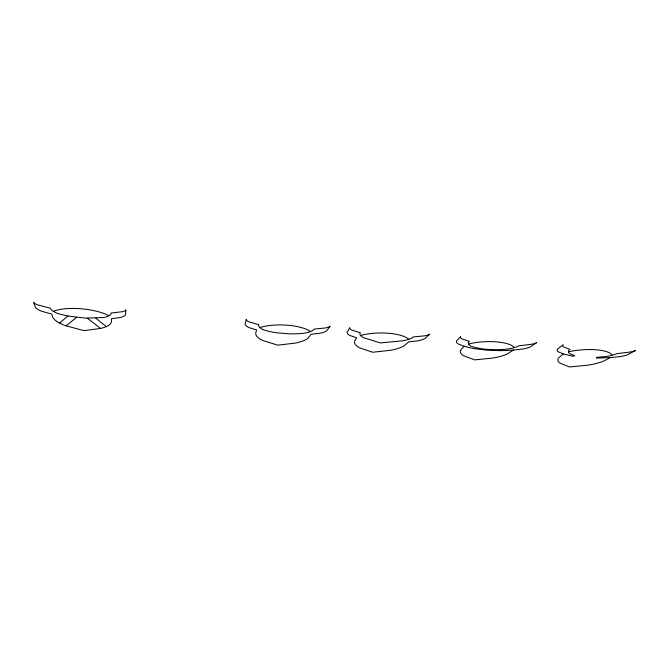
<?xml version="1.0" encoding="UTF-8"?>
<svg xmlns="http://www.w3.org/2000/svg" width="669" height="669" viewBox="0 0 669 669"><rect width="100%" height="100%" fill="white"/><g stroke="black" fill="none" stroke-linecap="round" stroke-linejoin="round"><path stroke-width="1" d="M464.043 346.199L460.439 350.372A34.019 10.436 -2.8 0 0 463.734 355.833L474.798 359.889L492.81 358.032A34.06 10.537 -2.5 0 0 507.286 353.976L513.324 350.046L522.74 349.059A17.419 5.402 -3.3 0 0 530.375 346.91L536.789 342.469L536.413 342.72A7.894 2.459 -3.6 0 1 534.222 343.598L533.628 343.766A7.894 2.45 -3.6 0 1 530.659 344.351L518.592 345.873A15.588 4.859 -3.1 0 1 514.377 347.596L513.232 347.922A15.571 4.85 -3 0 1 507.462 349.051L505.881 349.218A37.506 11.942 -3.1 0 1 472.189 346.584L471.227 346.216A15.596 4.909 -2.7 0 1 468.844 344.435L468.609 344.008A15.613 4.926 -2.7 0 1 468.835 341.943L469.32 341.424L461.953 338.865A7.928 2.559 -2.4 0 1 460.707 337.937L460.581 337.72A7.928 2.559 -2.4 0 1 460.665 336.641L456.459 341.065A17.469 5.553 -2.5 0 0 458.206 343.991L464.043 346.199A59.106 19.133 -3.3 0 0 474.346 348.658L486.43 350.155L499.643 350.623A59.106 19.133 -3.3 0 0 513.324 350.046M59.558 323.027L67.929 316.011L85.548 318.126L103.553 317.491A17.595 5.745 5.9 0 0 108.202 316.119L108.98 315.718A17.611 5.762 5.9 0 0 111.054 313.627L111.113 313.025L122.026 311.754A8.822 2.944 5.5 0 0 124.426 311.043L124.827 310.842A8.822 2.952 5.5 0 0 125.923 309.764L125.504 314.882A19.552 6.439 5.6 0 1 120.303 317.499L111.455 318.703L111.472 321.873L110.661 323.478A38.81 12.326 6.1 0 1 106.981 326.288L105.669 326.882A38.81 12.326 6.1 0 1 100.843 328.395L83.943 330.645L65.821 325.753A38.459 12.293 5.8 0 1 60.327 323.436L58.763 322.609A38.459 12.293 5.8 0 1 54.038 319.121L52.692 317.332L51.722 314.045L41.996 311.353A20.103 6.489 6.7 0 1 35.658 307.773L33.592 302.355A9.182 2.985 7 0 0 35.106 303.659L35.599 303.943A9.174 2.977 7 0 0 38.376 305.089L50.317 308.208L50.568 308.835A17.854 5.778 6.4 0 0 53.395 311.353L54.331 311.888A17.82 5.762 6.3 0 0 59.625 314.062L67.929 316.011M66.122 325.853L76.542 317.34M563.331 353.943L558.339 351.844A17.394 5.176 -4.3 0 1 557.57 349.067L563.097 344.861A7.894 2.383 -4.3 0 0 562.671 345.873L562.721 346.09A7.886 2.375 -4.3 0 0 563.641 346.977L570.013 349.402L569.378 349.895A15.563 4.583 -4.4 0 0 568.491 351.844L568.591 352.27A15.538 4.574 -4.4 0 0 570.348 353.96L574.805 355.665L573.04 356.268L563.331 353.943L558.473 357.915A33.935 9.717 -4.4 0 0 559.945 363.108L569.453 366.972L587.658 365.207A33.927 9.826 -4.2 0 0 603.095 361.344L610.245 357.606L619.762 356.661A17.411 5.009 -4.9 0 0 627.89 354.629L635.55 350.405L635.107 350.64A7.903 2.275 -5.1 0 1 632.69 351.476L632.063 351.635A7.894 2.275 -5.1 0 1 628.977 352.187L616.709 353.642A15.571 4.516 -4.7 0 1 612.051 355.272L610.83 355.582A15.546 4.507 -4.7 0 1 604.835 356.652L596.715 357.363L596.397 358.082L610.245 357.606M310.466 331.565L309.496 331.924A16.156 5.427 1.4 0 1 304.244 333.17L302.714 333.354A39.003 13.397 1.6 0 1 289.92 333.856L277.058 332.853A39.003 13.397 1.6 0 1 265.509 330.453L264.238 330.043A16.265 5.477 1.9 0 1 260.45 328.069L259.898 327.601A16.29 5.494 1.9 0 1 258.644 325.301L258.778 324.733L249.203 321.898A8.312 2.843 2.4 0 1 247.221 320.869L246.928 320.618A8.321 2.843 2.4 0 1 246.234 319.422L245.021 324.34A18.28 6.18 2.2 0 0 248.977 327.584L256.687 330.034L255.692 333.02L255.918 334.651A35.348 11.641 1.5 0 0 263.302 340.68L277.786 345.154L295.305 343.097A35.524 11.716 1.8 0 0 307.573 338.623L311.102 334.274L320.267 333.179A18.013 6.063 1.1 0 0 326.748 330.804L330.11 326.163A8.145 2.768 0.8 0 1 328.437 327.133L327.935 327.317A8.145 2.768 0.8 0 1 325.234 327.969L314.062 329.115L313.661 329.658A16.173 5.444 1.3 0 1 310.466 331.565L310.14 331.331A30.849 10.119 1.7 0 0 259.873 327.584L259.898 327.601M408.809 339.292L407.747 339.635A15.772 5.176 -0.9 0 1 402.236 340.83L380.31 342.938L364.078 337.845A15.839 5.235 -0.4 0 1 360.984 335.963L360.566 335.504A15.864 5.252 -0.4 0 1 360.064 333.329L360.365 332.786L351.886 330.093A8.07 2.718 0 0 1 350.263 329.106L350.054 328.872A8.078 2.726 0 0 1 349.753 327.735L347.044 332.409A17.77 5.912 -0.2 0 0 349.912 335.504L356.702 337.828L354.804 340.68L354.528 342.227A34.495 11.114 -0.7 0 0 359.897 347.98L372.7 352.254L390.47 350.297A34.604 11.206 -0.4 0 0 403.833 346.024L408.608 341.876L417.908 340.83A17.611 5.778 -1.2 0 0 424.957 338.573L429.649 334.149A7.978 2.634 -1.5 0 1 427.717 335.077L427.173 335.253A7.969 2.626 -1.4 0 1 424.33 335.871L413.066 336.967L412.514 337.485A15.797 5.185 -0.9 0 1 408.809 339.292L408.567 339.074A30.08 9.675 -0.5 0 0 360.566 335.504M612.001 355.281L611.959 355.072A29.528 8.471 -4.3 0 0 568.491 351.844M53.395 311.353L53.436 311.369A33.617 10.662 5.9 0 1 108.487 315.467L108.955 315.726M87.438 318.185L100.567 328.454M95.784 318.176L106.321 326.589M468.601 343.991L468.609 344.008A29.628 9.09 -2.6 0 1 514.218 347.387L514.352 347.604"/></g></svg>
